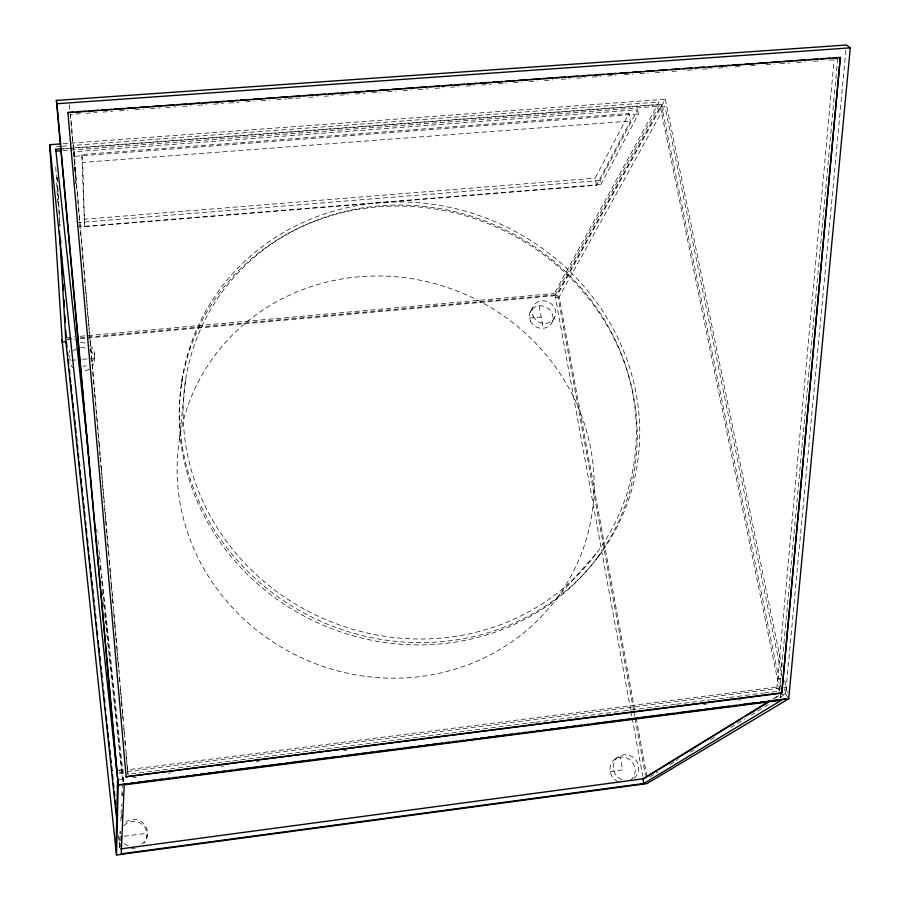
<?xml version="1.0" encoding="UTF-8"?>
<svg xmlns="http://www.w3.org/2000/svg" width="900" height="900" viewBox="0 0 900 900"><rect width="100%" height="100%" fill="white"/><g stroke="black" fill="none" stroke-linecap="round" stroke-linejoin="round"><path stroke-width="0.67" stroke-dasharray="4.5 3.38" d="M120.139 833.265L120.206 831.341A13.86 13.534 -47.9 0 0 120.116 834.93M119.914 847.822L120.172 840.803M120.892 821.16L121.106 815.546M121.151 814.14L121.522 804.319M121.826 795.893L122.456 779.062L105.401 620.91M122.49 795.814L122.603 793.001M123.041 781.774L101.295 576.383M123.424 781.447L123.604 778.005M776.801 688.601L834.097 59.94M764.235 692.977L779.546 691.02L837.619 59.591L829.204 60.188M787.77 697.376L785.599 694.024L846 49.196M181.688 382.928L182.036 379.429M179.415 439.515L185.591 379.969M146.993 836.775L147.251 834.885M596.531 185.231L595.181 178.155L628.931 113.535L81.821 154.507L84.589 226.71L596.531 185.231L630.428 121.028L628.931 113.535M530.055 312.356L532.699 307.373M77.276 226.935L600.885 184.523L600.109 180.506L637.549 109.733L74.115 151.774L74.858 171.236M600.885 184.523L638.415 114.019L637.549 109.733M87.502 338.006L554.827 295.718L554.423 293.479L659.036 102.004L73.53 145.373M554.827 295.718L659.587 104.692L659.036 102.004M779.738 690.379L660.229 106.189L661.298 104.254L62.73 148.714M630.686 709.988L555.401 297.315L660.319 106.605L664.92 106.267L781.92 676.125M633.6 710.393L557.595 294.671L665.291 99.248L62.314 143.775M634.646 709.481L559.159 296.978L664.92 106.267M552.319 321.705L555.086 316.777M557.145 597.825A210.218 199.328 23.6 0 0 402.525 277.436A210.218 199.328 23.6 0 0 197.19 556.043A210.218 199.328 23.6 0 0 557.145 597.825L597.004 552.476A228.825 214.661 23.6 0 0 426.555 206.629A228.825 214.661 23.6 0 0 205.594 506.993A228.825 214.661 23.6 0 0 597.004 552.476M597.533 557.28A231.266 217.091 23.6 0 0 425.183 207.653A231.266 217.091 23.6 0 0 201.904 511.526A231.266 217.091 23.6 0 0 597.533 557.28L599.884 554.625A232.369 217.991 23.6 0 0 426.577 203.513A232.369 217.991 23.6 0 0 202.388 508.657A232.369 217.991 23.6 0 0 599.884 554.625M614.374 759.656L617.76 757.327M773.044 698.85L779.018 695.171M774.653 698.321L779.434 695.385M649.665 777.004L658.001 771.908M669.926 764.629L678.274 759.533M690.199 752.254L697.354 747.889M710.471 739.879L715.241 736.965M730.744 727.504L745.054 718.774M751.016 715.129L770.096 703.485M779.636 697.658L785.599 694.024L784.181 687.139M124.099 836.28L147.06 833.22M610.144 771.581L622.564 769.928L620.269 757.125M777.668 678.982L780.367 678.634M118.069 770.434L123.367 769.759M119.441 770.805L123.413 770.299M534.521 722.351L128.002 774.349L127.384 769.793L776.947 686.97L779.546 691.02M119.351 772.526L780.874 688.084M783.54 687.746L786.217 687.398M119.374 773.438L121.815 773.123M535.916 722.171L622.238 711.135M623.621 710.955L675.135 704.374M676.53 704.194L709.942 699.919M711.337 699.739L728.044 697.601M729.428 697.421L762.84 693.158M118.789 779.524L126.349 778.556M133.324 777.668L136.114 777.308M168.176 773.19L170.966 772.841M221.164 766.395L223.954 766.046M256.016 761.929L258.806 761.569M343.856 750.668L346.646 750.308M703.575 704.543L706.365 704.183M738.428 700.065L741.217 699.705M780.626 694.654L785.599 694.024M71.966 360.315L75.96 359.944M82.62 359.336L94.601 358.223L94.5 353.34M529.493 318.105L541.192 317.025M66.274 337.545L74.666 336.791M80.258 336.285L554.423 293.479M67.579 338.974L74.576 338.344M80.179 337.838L557.595 294.671M66.521 339.907L74.914 339.142M80.516 338.636L86.108 338.13M555.401 297.315L559.159 296.978M83.756 219.274L595.181 178.155M76.815 222.694L600.109 180.506M75.195 171.529L74.621 156.296L638.415 114.019M84.589 226.71L82.699 162.416L630.428 121.028M60.93 146.306L55.328 146.711L55.631 149.569M62.325 146.194L67.928 145.778M62.64 149.051L659.587 104.692M62.843 150.66L660.229 106.189M80.381 113.67L70.56 114.379L125.696 747.776M85.984 113.276L97.2 112.478M102.814 112.073L112.635 111.375M119.644 110.869L128.059 110.272M135.067 109.766L143.483 109.17M150.491 108.664L160.312 107.966M165.915 107.561L175.736 106.864M182.745 106.358L191.16 105.761M198.169 105.266L206.584 104.659M213.593 104.164L223.414 103.455M229.016 103.061L238.838 102.353M245.846 101.858L254.261 101.25M261.27 100.755L269.685 100.147M276.694 99.653L286.515 98.955M287.921 98.854L301.939 97.853M308.947 97.346L317.363 96.75M324.371 96.244L332.786 95.647M339.806 95.141L348.21 94.545M355.23 94.039L365.04 93.341M372.049 92.846L380.464 92.239M387.484 91.744L395.887 91.136M402.907 90.641L411.322 90.034M418.331 89.539L428.141 88.83M435.161 88.335L443.565 87.739M450.585 87.233L459 86.636M466.009 86.13L474.424 85.534M481.433 85.028L491.254 84.33M498.262 83.824L506.678 83.228M513.686 82.721L522.101 82.125M529.11 81.619L537.525 81.022M544.534 80.528L552.949 79.92M561.364 79.324L569.779 78.716M576.788 78.221L585.202 77.614M592.211 77.119L600.626 76.511M607.635 76.016L616.05 75.409M624.465 74.812L632.88 74.216M639.889 73.71L648.304 73.114M655.312 72.608L663.727 72.011M672.143 71.404L679.151 70.909M687.566 70.301L695.981 69.705M702.99 69.21L711.405 68.602M718.425 68.108L726.829 67.5M735.244 66.904L742.264 66.398M750.668 65.801L757.688 65.295M766.102 64.699L774.506 64.091M780.12 63.697L789.941 63M796.95 62.494L805.365 61.898M813.78 61.29L820.789 60.795M665.291 99.248L781.965 666.742M784.8 680.512L787.489 693.562M661.298 104.254L780.592 686.711M780.255 694.699L780.941 698.029M636.165 717.761L646.774 775.699M633.847 711.765L634.86 717.289M635.107 718.673L645.469 775.305M630.934 711.371L631.946 716.895M632.194 718.268L642.769 776.239M539.179 305.843L543.206 328.264M81.821 154.507L82.699 162.416M74.115 151.774L74.621 156.296M96.728 529.076L97.02 532.755M97.931 540.248L98.381 544.433M98.989 550.024L123.817 781.29M99.034 555.424L99.337 558.225M100.091 565.211L100.688 570.791M102.397 592.988L102.701 595.778M103.455 602.752L103.905 606.949M104.659 613.935L105.255 619.515M119.07 836.572L119.509 840.758M119.666 842.164L120.263 847.755M118.373 835.245L119.858 849.229M69.457 104.873L69.919 110.216M70.279 114.345L85.399 287.865M85.522 289.271L89.91 339.649M90.034 341.044L94.421 391.421M94.545 392.816L98.933 443.194M99.056 444.6L100.024 455.794M100.147 457.189L101.126 468.382M101.25 469.789L104.175 503.37M104.659 508.973L105.638 520.166M105.761 521.561L106.729 532.755M106.853 534.161L108.686 555.142M109.17 560.745L110.149 571.939M110.261 573.345L111.24 584.539M111.364 585.934L112.343 597.127M112.455 598.534L113.186 606.926M113.681 612.518L114.649 623.722M114.772 625.117L115.751 636.311M115.875 637.706L116.854 648.911M116.966 650.306L117.945 661.5M118.069 662.895L118.8 671.299M119.284 676.89L119.891 683.887M120.386 689.49L121.354 700.684M121.478 702.079L122.456 713.284M122.58 714.679L123.188 721.676M123.795 728.674L124.403 735.671M124.897 741.262L125.505 748.26M125.989 753.863L126.968 765.056M127.091 766.451L127.384 769.793M125.82 749.183L128.002 774.349M57.229 177.559L57.398 180.36M57.791 187.357L59.4 215.347M59.479 216.754L60.03 226.541M57.094 177.581L59.265 215.471M59.591 221.085L59.906 226.699M55.733 167.074L57.926 204.784M75.251 172.924L75.668 184.005M621.776 779.704A13.241 12.454 56.6 0 1 614.936 760.68A13.241 12.454 56.6 0 1 634.061 758.115A13.241 12.454 56.6 0 1 634.275 778.028L630.776 780.221A13.162 12.386 56.8 0 0 630.574 760.433A13.162 12.386 56.8 0 0 611.572 762.975A13.162 12.386 56.8 0 0 618.356 781.886M89.854 345.353A12.803 11.869 0.6 0 1 91.699 362.036M86.321 365.636A12.803 11.869 0.6 0 1 83.059 366.345M70.763 360.574A12.803 11.869 0.6 0 1 69.795 358.706M69.142 352.586A12.803 11.869 0.6 0 1 69.694 350.572M80.494 342.72A12.803 11.869 0.6 0 1 87.019 343.721M125.663 822.262A13.86 13.534 -47.9 0 1 144.765 824.783A13.86 13.534 -47.9 0 1 141.817 843.998M128.194 845.831A13.86 13.534 -47.9 0 1 123.413 842.411M123.772 825.84A13.77 13.444 -48.2 0 1 142.526 824.591A13.77 13.444 -48.2 0 1 144.169 843.3M135.034 848.554A13.77 13.444 -48.2 0 1 131.49 848.565M89.989 350.28A12.713 11.801 0.5 0 1 92.475 366.053M89.404 368.989A12.713 11.801 0.5 0 1 83.239 371.149M73.901 368.539A12.713 11.801 0.5 0 1 70.054 363.566M69.413 357.48A12.713 11.801 0.5 0 1 69.964 355.489M72.866 351.157A12.713 11.801 0.5 0 1 77.468 348.368M80.696 347.67A12.713 11.801 0.5 0 1 87.176 348.66M533.059 316.08A12.15 11.081 27.7 0 0 553.646 319.286A12.15 11.081 27.7 0 0 544.939 300.926A12.15 11.081 27.7 0 0 533.059 316.08M530.426 321.019A12.071 11.025 27.7 0 0 550.879 324.202A12.071 11.025 27.7 0 0 542.239 305.944A12.071 11.025 27.7 0 0 530.426 321.019"/><path stroke-width="1.35" d="M116.021 849.735L117.574 779.681M121.016 784.384L118.271 785.092L788.704 698.805L646.976 783.585L116.505 855L118.226 784.744L49.691 144.709L60.907 143.888M121.05 840.454L121.219 836.235M121.95 817.976L122.062 815.164M781.526 692.798L126.101 776.745L781.762 693.169L840.319 57.386L833.31 57.881M781.762 693.169L840.319 57.386M788.704 698.805L850.309 47.846L846.394 45L56.385 100.429L116.955 772.83M120.712 848.891L642.938 778.826L768.274 701.775M643.275 778.995L742.41 718.121M744.795 716.659L767.486 702.72M643.793 783.495L781.391 700.245L124.2 784.856L121.23 853.819L643.793 783.495L642.938 778.826M123.806 784.024L127.98 783.484M130.77 783.124L134.944 782.595M137.734 782.235L141.919 781.695M144.709 781.335L148.882 780.795M151.672 780.435L155.846 779.906M158.636 779.546L162.821 779.006M165.611 778.646L169.785 778.106M172.575 777.746L176.749 777.206M179.539 776.857L183.724 776.317M186.514 775.957L190.688 775.418M193.477 775.058L197.651 774.518M200.441 774.169L204.626 773.629M207.416 773.269L211.59 772.729M214.38 772.369L218.554 771.829M221.344 771.469L225.529 770.94M228.319 770.58L232.493 770.04M235.282 769.68L282.656 763.582M285.446 763.222L310.534 759.994M313.312 759.645L338.4 756.416M341.19 756.056L366.266 752.827M369.056 752.467L373.241 751.928M376.02 751.567L394.144 749.239M396.923 748.879L401.108 748.339M403.897 747.99L415.046 746.55M417.825 746.19L422.01 745.65M424.8 745.301L428.974 744.761M431.764 744.401L442.912 742.961M445.702 742.601L449.876 742.072M452.666 741.712L456.851 741.173M459.63 740.812L463.815 740.273M466.605 739.913L470.779 739.384M473.569 739.024L477.754 738.484M480.532 738.124L484.718 737.584M487.507 737.224L491.681 736.684M494.471 736.335L498.656 735.795M501.435 735.435L505.62 734.895M508.41 734.535L512.584 733.995M515.374 733.646L519.559 733.106M522.337 732.746L526.523 732.206M529.312 731.846L533.486 731.306M536.276 730.946L540.461 730.418M543.24 730.058L547.425 729.518M550.215 729.158L554.389 728.617M557.179 728.258L561.364 727.729M564.142 727.369L568.327 726.829M571.118 726.469L575.291 725.929M578.081 725.569L582.266 725.04M585.045 724.68L589.23 724.14M592.02 723.78L674.235 713.205M677.025 712.845L702.101 709.616M704.891 709.256L709.065 708.716M711.855 708.356L729.967 706.028M732.758 705.668L736.942 705.127M739.732 704.779L757.845 702.439M760.635 702.079L764.809 701.55M767.599 701.19L785.711 698.861M66.398 341.629L62.314 342L49.691 144.709M61.436 150.773L55.834 151.189L55.721 149.231L61.324 148.815M73.485 112.016L67.883 112.421L126.157 777.161M76.297 111.814L86.108 111.116M88.909 110.914L98.73 110.216M101.531 110.025L111.341 109.316M114.142 109.125L123.964 108.427M126.765 108.225L136.575 107.528M139.376 107.325L149.197 106.627M151.999 106.425L161.809 105.728M164.61 105.525L174.431 104.828M177.232 104.625L187.042 103.927M189.844 103.725L199.665 103.028M202.466 102.825L212.276 102.127M215.078 101.925L224.899 101.228M227.7 101.036L237.51 100.328M240.311 100.136L250.132 99.439M252.934 99.236L262.744 98.539M265.545 98.336L275.366 97.639M278.168 97.436L287.977 96.739M290.779 96.536L300.6 95.839M303.401 95.636L313.211 94.939M316.012 94.736L325.834 94.039M328.635 93.836L338.445 93.139M341.246 92.936L351.067 92.239M353.869 92.047L363.679 91.339M366.48 91.147L376.301 90.45M379.103 90.248L388.912 89.55M391.714 89.347L401.535 88.65M404.336 88.448L414.146 87.75M416.947 87.547L426.769 86.85M429.57 86.647L439.38 85.95M442.181 85.748L452.002 85.05M454.804 84.847L464.614 84.15M467.415 83.959L477.236 83.25M480.037 83.059L489.848 82.35M492.649 82.159L502.47 81.461M505.271 81.259L515.081 80.561M517.882 80.359L527.704 79.661M530.505 79.459L540.315 78.761M543.116 78.559L552.938 77.861M555.739 77.659L565.549 76.961M568.35 76.759L578.171 76.061M582.379 75.769L590.783 75.161M594.99 74.869L603.405 74.261M607.613 73.969L616.016 73.361M620.224 73.069L628.639 72.472M632.846 72.169L641.25 71.572M645.457 71.269L653.873 70.672M658.08 70.369L666.484 69.773M670.691 69.469L679.106 68.873M683.314 68.569L691.717 67.972M695.925 67.669L704.34 67.072M708.548 66.78L716.951 66.172M719.764 65.981L729.574 65.273M732.375 65.081L742.185 64.384M744.998 64.181L754.808 63.484M757.609 63.281L767.419 62.584M770.231 62.381L780.041 61.684M782.842 61.481L792.653 60.784M795.465 60.581L805.275 59.884M808.076 59.681L817.886 58.984M820.699 58.781L830.509 58.084M67.928 112.68L840.623 57.611M56.385 100.429L56.936 103.736L850.309 47.846M55.721 149.231L87.683 445.286M87.975 448.076L88.582 453.668M89.032 457.853L89.483 462.037M66.544 343.024L66.994 347.22M67.59 352.811L67.883 355.613M68.332 359.809L68.782 363.994M69.367 369.585L69.817 373.781M70.267 377.978L70.706 382.174M71.01 384.975L71.606 390.566M72.056 394.751L72.495 398.947M72.945 403.144L73.395 407.34M73.834 411.536L74.284 415.733M74.734 419.929L75.172 424.114M75.623 428.31L76.073 432.506M76.511 436.702L76.961 440.899M77.411 445.095L77.85 449.28M78.3 453.476L78.75 457.673M79.189 461.869L79.639 466.065M80.089 470.261L80.528 474.446M80.978 478.642L81.427 482.839M81.866 487.035L82.316 491.231M82.913 496.822L83.205 499.613M83.655 503.809L84.105 508.005M84.544 512.201L84.994 516.398M85.59 521.989L85.883 524.779M86.332 528.975L86.782 533.171M87.379 538.762L87.817 542.959M88.267 547.155L88.718 551.351M89.156 555.548L89.606 559.733M90.056 563.929L90.495 568.125M90.945 572.321L91.395 576.518M91.834 580.714L92.284 584.899M92.734 589.095L93.184 593.291M93.623 597.488L94.073 601.684M94.522 605.88L94.961 610.065M95.411 614.261L95.861 618.457M96.3 622.654L96.75 626.85M97.2 631.046L97.639 635.231M98.235 640.834L98.539 643.624M98.978 647.82L99.427 652.016M99.877 656.212L100.316 660.398M100.913 666L101.216 668.79M101.655 672.986L102.105 677.183M102.701 682.774L102.994 685.564M103.59 691.166L103.894 693.956M104.332 698.153L104.782 702.349M105.379 707.94L105.671 710.741M106.267 716.332L106.718 720.518M107.168 724.714L107.606 728.91M108.056 733.106L108.506 737.303M108.945 741.499L109.395 745.684M109.845 749.88L110.284 754.076M110.734 758.273L111.184 762.469M111.623 766.665L112.073 770.85M112.522 775.046L112.961 779.242M113.411 783.439L113.861 787.635M114.311 791.831L114.75 796.028M115.2 800.212L115.65 804.409M116.235 810L116.539 812.801M116.989 816.998L117.427 821.194M117.484 826.852L65.891 341.674L59.468 231.322M61.976 339.48L116.505 855M56.936 103.736L118.271 785.092M60.536 239.659L60.773 243.844M61.335 253.631L61.661 259.211M62.224 268.988L62.539 274.579M63.101 284.355L63.428 289.946M63.99 299.723L64.384 306.709M64.867 315.09L65.273 322.076M65.756 330.457L66.161 337.433"/></g></svg>
